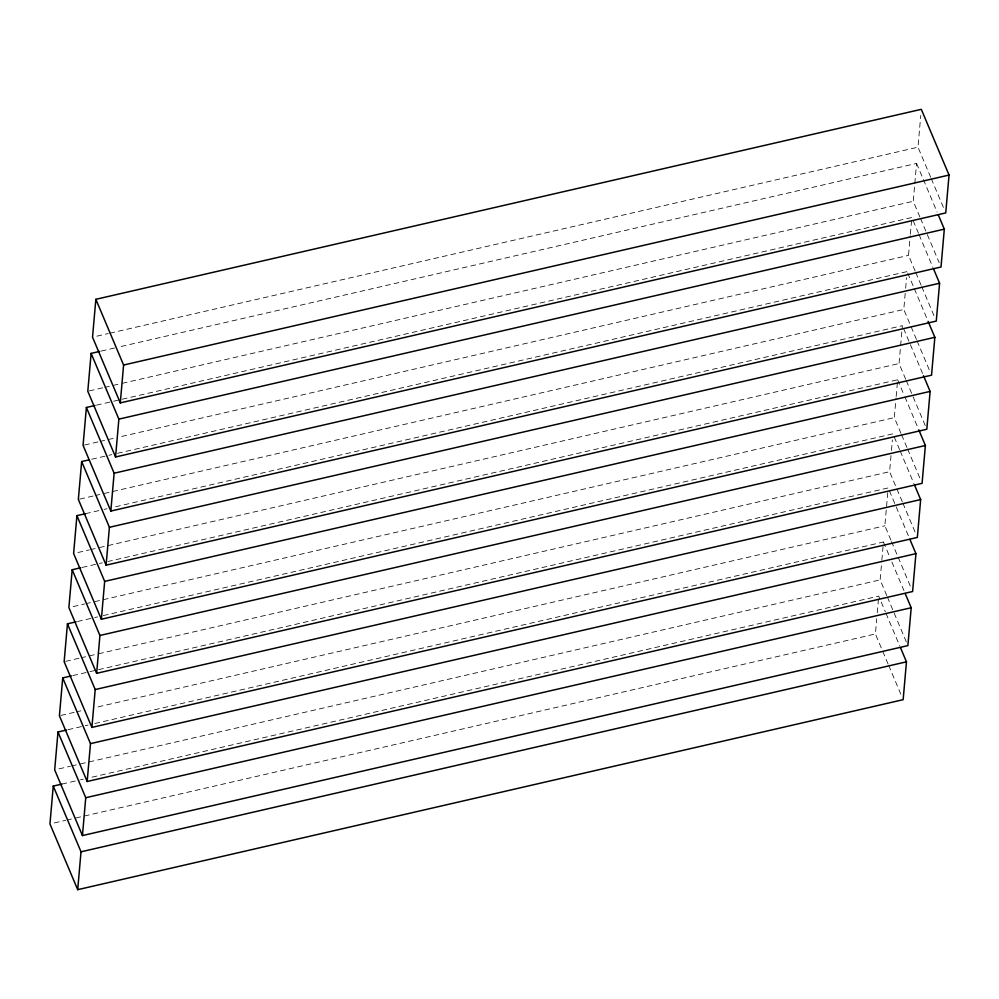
<?xml version="1.0" encoding="UTF-8"?>
<svg xmlns="http://www.w3.org/2000/svg" width="999" height="999" viewBox="0 0 999 999"><rect width="100%" height="100%" fill="white"/><g stroke="black" fill="none" stroke-linecap="round" stroke-linejoin="round"><path stroke-width="0.75" stroke-dasharray="5 3.75" d="M888.074 663.973L875.399 633.965L876.722 618.818M877.259 612.762L878.446 599.125M886.762 595.591L880.131 579.87L881.717 561.7M881.855 560.189L883.441 542.02L93.819 723.751M890.896 540.084L884.864 525.786L887.911 490.959M902.259 501.71L889.597 471.703L891.32 452.023M891.445 450.499L892.382 439.897M900.961 433.341L894.33 417.619L896.053 397.927M896.178 396.416L897.639 379.757L108.017 561.488M905.693 379.258L899.063 363.536L902.372 325.674L115.609 506.743M916.458 339.46L903.795 309.453L905.506 289.76M905.643 288.249L906.568 277.647M915.159 271.079L908.516 255.369L910.239 235.677M910.376 234.166L911.575 220.529M919.892 216.995L913.248 201.274L916.57 163.424L118.344 347.128M930.656 177.198L917.981 147.19L920.766 115.397M96.841 336.176L108.304 333.541M109.728 333.216L917.981 147.19M101.149 351.086L116.908 347.465M89.236 390.921L103.571 387.624M105.007 387.3L109.303 386.313M113.599 385.314L117.894 384.328M122.203 383.341L913.248 201.274M96.416 405.169L112.175 401.548M113.611 401.211L120.779 399.563M122.215 399.238L911.837 217.507L918.468 233.217M84.503 445.017L98.839 441.708M100.275 441.383L104.57 440.397M108.866 439.41L113.162 438.411M121.766 436.438L908.516 255.369M91.683 459.253L107.442 455.631M108.879 455.307L111.751 454.645M117.482 453.321L907.104 271.591M79.77 499.1L94.106 495.804M95.542 495.467L99.838 494.48M104.133 493.494L111.301 491.845M112.737 491.508L903.795 309.453M85.514 513.673L102.722 509.715M104.146 509.39L107.018 508.728M77.91 552.522L89.373 549.887M90.809 549.55L95.105 548.563M99.4 547.577L106.568 545.929M108.004 545.591L899.063 363.536M82.218 567.432L97.989 563.798M99.413 563.473L102.285 562.812M73.177 606.605L84.64 603.97M86.076 603.646L90.372 602.647M94.668 601.66L101.836 600.012M103.272 599.687L894.33 417.619M77.485 621.515L93.257 617.882M94.68 617.557L97.552 616.895M103.284 615.584L892.906 433.841L899.537 449.562M65.584 661.35L79.908 658.054M81.344 657.729L85.639 656.73M89.935 655.744L94.243 654.757M98.539 653.771L889.597 471.703M72.752 675.599L88.524 671.977M89.96 671.64L97.115 669.992M98.551 669.667L888.173 487.937M60.852 715.434L75.175 712.137M76.611 711.812L80.907 710.826M98.102 706.867L884.864 525.786M68.019 729.682L83.791 726.061M85.227 725.724L88.087 725.062M58.978 768.868L70.442 766.221M71.878 765.896L76.174 764.909M80.482 763.91L87.637 762.262M89.073 761.937L880.131 579.87M61.863 784.103L79.058 780.144M80.494 779.807L83.354 779.158M91.958 777.172L878.708 596.103L885.351 611.813M54.246 822.951L65.709 820.316M67.145 819.979L71.441 818.993M75.749 818.006L82.905 816.358M84.341 816.021L875.399 633.965M931.255 178.634L943.93 208.629M916.57 163.424L937.074 212M920.491 218.431L939.197 262.725M919.068 234.653L932.954 267.52M915.758 272.515L921.19 285.364M921.79 286.8L934.465 316.808M907.704 273.014L913.735 287.312M914.347 288.736L928.221 321.603M917.057 340.884L930.331 372.315M903.583 328.534L922.889 374.25M906.293 380.681L925.598 426.398M897.639 379.757L904.27 395.479M904.882 396.903L918.156 428.346M901.56 434.765L906.992 447.627M907.604 449.051L920.266 479.058M900.149 450.986L914.023 483.853M902.871 503.134L915.534 533.141M889.385 490.784L908.69 536.513M891.495 541.508L897.527 555.794M898.138 557.23L910.801 587.237M883.441 542.02L889.472 556.306M891.895 562.025L903.958 590.596M887.374 597.027L906.68 642.744M885.951 613.249L899.824 646.116M888.673 665.396L901.335 695.404"/><path stroke-width="1.5" d="M61.863 784.103L53.259 786.076L49.95 823.938L77.697 889.672L903.146 699.687L906.468 661.825L900.436 647.539M66.596 730.019L57.992 731.992L54.683 769.854L82.43 835.576L907.879 645.604L911.2 607.742L905.156 593.456M71.329 675.923L62.725 677.909L59.416 715.771L87.163 781.493L912.611 591.52L915.933 553.658L909.889 539.373M76.061 621.84L67.457 623.826L64.148 661.688L91.896 727.409L917.344 537.437L920.653 499.575L914.622 485.289M80.794 567.757L72.19 569.742L68.881 607.592L96.628 673.326L922.077 483.341L925.386 445.492L918.755 429.77M85.514 513.673L76.923 515.659L73.614 553.508L101.361 619.243L926.81 429.258L930.119 391.408L923.488 375.686M88.824 459.915L81.656 461.563L78.347 499.425L106.094 565.159L931.543 375.174L934.852 337.312L928.221 321.603M94.98 405.507L86.389 407.48L83.067 445.342L110.827 511.063L936.275 321.091L939.584 283.229L933.553 268.943M99.713 351.423L91.121 353.396L87.8 391.258L115.559 456.98L941.008 267.008L944.317 229.146L938.286 214.86M95.854 299.313L92.532 337.175L120.292 402.897L945.741 212.924L949.05 175.062L921.303 109.328L95.854 299.313L123.601 365.035L120.292 402.897M77.697 889.672L81.019 851.81L53.259 786.076M82.43 835.576L85.752 797.726L57.992 731.992M87.163 781.493L90.484 743.631L62.725 677.909M91.896 727.409L95.205 689.547L67.457 623.826M96.628 673.326L99.937 635.464L72.19 569.742M101.361 619.243L104.67 581.381L76.923 515.659M106.094 565.159L109.403 527.297L81.656 461.563M110.827 511.063L114.136 473.214L86.389 407.48M115.559 456.98L118.869 419.13L91.121 353.396M123.601 365.035L949.05 175.062M118.869 419.13L944.317 229.146M114.136 473.214L939.584 283.229M109.403 527.297L934.852 337.312M104.67 581.381L930.119 391.408M99.937 635.464L925.386 445.492M95.205 689.547L920.653 499.575M90.484 743.631L915.933 553.658M85.752 797.726L911.2 607.742M81.019 851.81L906.468 661.825"/></g></svg>
